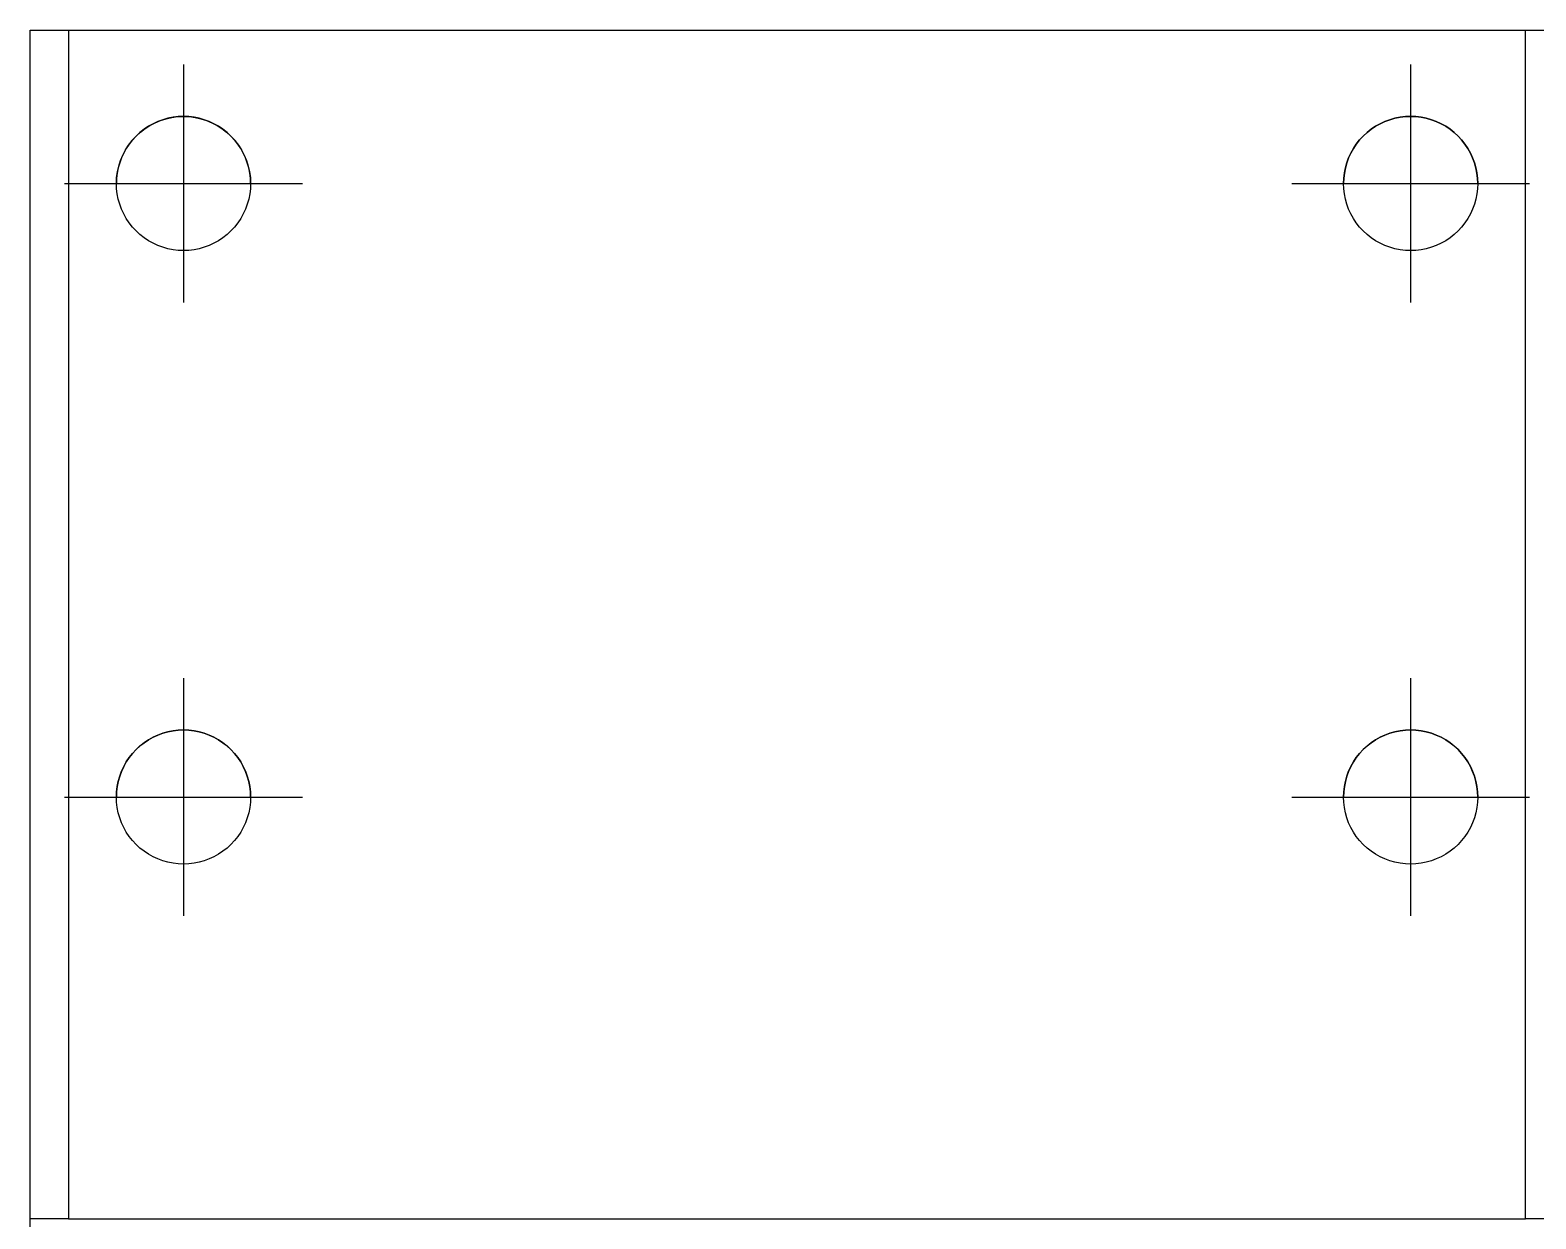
# Model space of a CAD drawing. Extents: x 0 to 701, y -8 to 617.
# Drawn here: x 642.13 to 681.4, y 303.87 to 334.87 of the extents above; entities that cross this region are included whole.
import ezdxf

# ---------------------------------------------------------------- set-up
doc = ezdxf.new("R2010")
doc.units = 0
doc.header["$LTSCALE"] = 0.5
doc.linetypes.add('CENTER', pattern=[50.8, 31.75, -6.35, 6.35, -6.35])
doc.layers.add('MSM_CENTER', color=1, linetype='CENTER')
doc.layers.add('MSM_CONTINUOUS', color=7, linetype='CONTINUOUS')

msp = doc.modelspace()

# ---------------------------------------------------------------- linework, layer by layer
at = {"layer": 'MSM_CENTER'}
for p, q in [((646.134415, 333.974204), (646.134415, 327.774204)), ((678.134415, 333.974204), (678.134415, 327.774204)), ((643.034415, 330.874204), (649.234415, 330.874204)), ((675.034415, 330.874204), (681.234415, 330.874204)), ((646.134415, 317.974204), (646.134415, 311.774204)), ((678.134415, 317.974204), (678.134415, 311.774204)), ((643.034415, 314.874204), (649.234415, 314.874204)), ((675.034415, 314.874204), (681.234415, 314.874204))]:
    msp.add_line(p, q, dxfattribs=at)
at = {"layer": 'MSM_CONTINUOUS'}
for p, q in [((642.134415, 334.874067), (643.134415, 334.874204)), ((642.134415, 299.364014), (642.134415, 334.874067)), ((643.134415, 334.874204), (643.134415, 303.874204)), ((643.134415, 334.874204), (681.134415, 334.874204)), ((681.134415, 303.874204), (681.134415, 334.874204)), ((681.134415, 334.874204), (682.134415, 334.874067)), ((645.681481, 332.564574), (645.830531, 332.597617)), ((645.860655, 332.601974), (645.725885, 332.575167)), ((645.830531, 332.597617), (645.981892, 332.617544)), ((645.997111, 332.618125), (645.860655, 332.601974)), ((645.981892, 332.617544), (646.134415, 332.624204)), ((646.134415, 332.62352), (645.997111, 332.618125)), ((646.134415, 332.624204), (646.286937, 332.617544)), ((646.271718, 332.618125), (646.134415, 332.62352)), ((646.408175, 332.601974), (646.271718, 332.618125)), ((646.286937, 332.617544), (646.438299, 332.597617)), ((646.542944, 332.575167), (646.408175, 332.601974)), ((646.438299, 332.597617), (646.587348, 332.564574)), ((677.725885, 332.575851), (677.860655, 332.602658)), ((677.860655, 332.601975), (677.725885, 332.575167)), ((677.860655, 332.602658), (677.997111, 332.618809)), ((677.997111, 332.618125), (677.860655, 332.601975)), ((677.997111, 332.618809), (678.134415, 332.624204)), ((678.134415, 332.62352), (677.997111, 332.618125)), ((678.134415, 332.624204), (678.271718, 332.618809)), ((678.271718, 332.618125), (678.134415, 332.62352)), ((678.271718, 332.618809), (678.408175, 332.602658)), ((678.408175, 332.601975), (678.271718, 332.618125)), ((678.408175, 332.602658), (678.542944, 332.575851)), ((678.542944, 332.575167), (678.408175, 332.601975)), ((644.896978, 332.11164), (645.009537, 332.214781)), ((644.997881, 332.20423), (644.896978, 332.110957)), ((645.105791, 332.289299), (644.997881, 332.20423)), ((645.009537, 332.214781), (645.130656, 332.30772)), ((645.220042, 332.36564), (645.105791, 332.289299)), ((645.130656, 332.30772), (645.259415, 332.389748)), ((645.339931, 332.432781), (645.220042, 332.36564)), ((645.259415, 332.389748), (645.394833, 332.460242)), ((645.464719, 332.490309), (645.339931, 332.432781)), ((645.394833, 332.460242), (645.53588, 332.518666)), ((645.593635, 332.537869), (645.464719, 332.490309)), ((645.53588, 332.518666), (645.681481, 332.564574)), ((645.725885, 332.575167), (645.593635, 332.537869)), ((646.675195, 332.537869), (646.542944, 332.575167)), ((646.587348, 332.564574), (646.73295, 332.518666)), ((646.804111, 332.490309), (646.675195, 332.537869)), ((646.73295, 332.518666), (646.873997, 332.460242)), ((646.928898, 332.432781), (646.804111, 332.490309)), ((646.873997, 332.460242), (647.009415, 332.389748)), ((647.048787, 332.36564), (646.928898, 332.432781)), ((647.009415, 332.389748), (647.138174, 332.30772)), ((647.163039, 332.289299), (647.048787, 332.36564)), ((647.138174, 332.30772), (647.259293, 332.214781)), ((647.270949, 332.20423), (647.163039, 332.289299)), ((647.259293, 332.214781), (647.371852, 332.11164)), ((647.371852, 332.110957), (647.270949, 332.20423)), ((676.896978, 332.111641), (676.997881, 332.204914)), ((676.997881, 332.20423), (676.896978, 332.110957)), ((676.997881, 332.204914), (677.105791, 332.289984)), ((677.105791, 332.2893), (676.997881, 332.20423)), ((677.105791, 332.289984), (677.220042, 332.366324)), ((677.220042, 332.36564), (677.105791, 332.2893)), ((677.220042, 332.366324), (677.339931, 332.433465)), ((677.339931, 332.432781), (677.220042, 332.36564)), ((677.339931, 332.433465), (677.464719, 332.490993)), ((677.464719, 332.490309), (677.339931, 332.432781)), ((677.464719, 332.490993), (677.593635, 332.538553)), ((677.593635, 332.537869), (677.464719, 332.490309)), ((677.593635, 332.538553), (677.725885, 332.575851)), ((677.725885, 332.575167), (677.593635, 332.537869)), ((678.542944, 332.575851), (678.675195, 332.538553)), ((678.675195, 332.537869), (678.542944, 332.575167)), ((678.675195, 332.538553), (678.804111, 332.490993)), ((678.804111, 332.490309), (678.675195, 332.537869)), ((678.804111, 332.490993), (678.928898, 332.433465)), ((678.928898, 332.432781), (678.804111, 332.490309)), ((678.928898, 332.433465), (679.048787, 332.366324)), ((679.048787, 332.36564), (678.928898, 332.432781)), ((679.048787, 332.366324), (679.163039, 332.289984)), ((679.163039, 332.2893), (679.048787, 332.36564)), ((679.163039, 332.289984), (679.270949, 332.204914)), ((679.270949, 332.20423), (679.163039, 332.2893)), ((679.270949, 332.204914), (679.371852, 332.111641)), ((679.371852, 332.110957), (679.270949, 332.20423)), ((644.61887, 331.749204), (644.700899, 331.877962)), ((644.718635, 331.902144), (644.642295, 331.787892)), ((644.700899, 331.877962), (644.793837, 331.999082)), ((644.803704, 332.010054), (644.718635, 331.902144)), ((644.793837, 331.999082), (644.896978, 332.11164)), ((644.896978, 332.110957), (644.803704, 332.010054)), ((647.371852, 332.11164), (647.474993, 331.999082)), ((647.465125, 332.010054), (647.371852, 332.110957)), ((647.550195, 331.902144), (647.465125, 332.010054)), ((647.474993, 331.999082), (647.567931, 331.877962)), ((647.626535, 331.787892), (647.550195, 331.902144)), ((647.567931, 331.877962), (647.649959, 331.749204)), ((676.642295, 331.788576), (676.718635, 331.902828)), ((676.718635, 331.902144), (676.642295, 331.787892)), ((676.718635, 331.902828), (676.803704, 332.010738)), ((676.803704, 332.010054), (676.718635, 331.902144)), ((676.803704, 332.010738), (676.896978, 332.111641)), ((676.896978, 332.110957), (676.803704, 332.010054)), ((679.371852, 332.111641), (679.465125, 332.010738)), ((679.465125, 332.010054), (679.371852, 332.110957)), ((679.465125, 332.010738), (679.550195, 331.902828)), ((679.550195, 331.902144), (679.465125, 332.010054)), ((679.550195, 331.902828), (679.626535, 331.788576)), ((679.626535, 331.787892), (679.550195, 331.902144)), ((644.470066, 331.414299), (644.432767, 331.282049)), ((644.444045, 331.327137), (644.489953, 331.472739)), ((644.517626, 331.543216), (644.470066, 331.414299)), ((644.489953, 331.472739), (644.548376, 331.613786)), ((644.575153, 331.668003), (644.517626, 331.543216)), ((644.548376, 331.613786), (644.61887, 331.749204)), ((644.642295, 331.787892), (644.575153, 331.668003)), ((647.693676, 331.668003), (647.626535, 331.787892)), ((647.649959, 331.749204), (647.720453, 331.613786)), ((647.751204, 331.543216), (647.693676, 331.668003)), ((647.720453, 331.613786), (647.778877, 331.472739)), ((647.798764, 331.414299), (647.751204, 331.543216)), ((647.778877, 331.472739), (647.824785, 331.327137)), ((647.836062, 331.282049), (647.798764, 331.414299)), ((676.432767, 331.282733), (676.470066, 331.414984)), ((676.470066, 331.4143), (676.432767, 331.282049)), ((676.470066, 331.414984), (676.517626, 331.5439)), ((676.517626, 331.543216), (676.470066, 331.4143)), ((676.517626, 331.5439), (676.575153, 331.668687)), ((676.575153, 331.668003), (676.517626, 331.543216)), ((676.575153, 331.668687), (676.642295, 331.788576)), ((676.642295, 331.787892), (676.575153, 331.668003)), ((679.626535, 331.788576), (679.693676, 331.668687)), ((679.693676, 331.668003), (679.626535, 331.787892)), ((679.693676, 331.668687), (679.751204, 331.5439)), ((679.751204, 331.543216), (679.693676, 331.668003)), ((679.751204, 331.5439), (679.798764, 331.414984)), ((679.798764, 331.4143), (679.751204, 331.543216)), ((679.798764, 331.414984), (679.836062, 331.282733)), ((679.836062, 331.282049), (679.798764, 331.4143)), ((644.384415, 330.874204), (644.391074, 331.026726)), ((644.40596, 331.14728), (644.389809, 331.010823)), ((644.391074, 331.026726), (644.411001, 331.178088)), ((644.432767, 331.282049), (644.40596, 331.14728)), ((644.411001, 331.178088), (644.444045, 331.327137)), ((647.824785, 331.327137), (647.857828, 331.178088)), ((647.862869, 331.14728), (647.836062, 331.282049)), ((647.857828, 331.178088), (647.877756, 331.026726)), ((647.87902, 331.010823), (647.862869, 331.14728)), ((647.877756, 331.026726), (647.884415, 330.874204)), ((676.389809, 331.011507), (676.40596, 331.147964)), ((676.40596, 331.14728), (676.389809, 331.010823)), ((676.40596, 331.147964), (676.432767, 331.282733)), ((676.432767, 331.282049), (676.40596, 331.14728)), ((679.836062, 331.282733), (679.862869, 331.147964)), ((679.862869, 331.14728), (679.836062, 331.282049)), ((679.862869, 331.147964), (679.87902, 331.011507)), ((679.87902, 331.010823), (679.862869, 331.14728)), ((644.389809, 331.010823), (644.384415, 330.87352)), ((644.389809, 330.7369), (644.384415, 330.874204)), ((644.40596, 330.600443), (644.389809, 330.7369)), ((647.87902, 330.7369), (647.862869, 330.600443)), ((647.884415, 330.87352), (647.87902, 331.010823)), ((647.884415, 330.874204), (647.87902, 330.7369)), ((676.384415, 330.874204), (676.389809, 331.011507)), ((676.389809, 331.010823), (676.384415, 330.87352)), ((676.389809, 330.7369), (676.384415, 330.874204)), ((676.40596, 330.600444), (676.389809, 330.7369)), ((679.87902, 330.7369), (679.862869, 330.600444)), ((679.87902, 331.011507), (679.884415, 330.874204)), ((679.884415, 330.87352), (679.87902, 331.010823)), ((679.884415, 330.874204), (679.87902, 330.7369)), ((644.432767, 330.465674), (644.40596, 330.600443)), ((644.470066, 330.333424), (644.432767, 330.465674)), ((644.517626, 330.204508), (644.470066, 330.333424)), ((647.798764, 330.333424), (647.751204, 330.204508)), ((647.836062, 330.465674), (647.798764, 330.333424)), ((647.862869, 330.600443), (647.836062, 330.465674)), ((676.432767, 330.465674), (676.40596, 330.600444)), ((676.470066, 330.333424), (676.432767, 330.465674)), ((676.517626, 330.204508), (676.470066, 330.333424)), ((679.798764, 330.333424), (679.751204, 330.204508)), ((679.836062, 330.465675), (679.798764, 330.333424)), ((679.862869, 330.600444), (679.836062, 330.465675)), ((644.575153, 330.07972), (644.517626, 330.204508)), ((644.642295, 329.959831), (644.575153, 330.07972)), ((644.718635, 329.845579), (644.642295, 329.959831)), ((644.803704, 329.73767), (644.718635, 329.845579)), ((647.550195, 329.845579), (647.465125, 329.73767)), ((647.626535, 329.959831), (647.550195, 329.845579)), ((647.693676, 330.07972), (647.626535, 329.959831)), ((647.751204, 330.204508), (647.693676, 330.07972)), ((676.575153, 330.079721), (676.517626, 330.204508)), ((676.642295, 329.959831), (676.575153, 330.079721)), ((676.718635, 329.84558), (676.642295, 329.959831)), ((676.803704, 329.73767), (676.718635, 329.84558)), ((679.550195, 329.84558), (679.465125, 329.73767)), ((679.626535, 329.959831), (679.550195, 329.84558)), ((679.693676, 330.079721), (679.626535, 329.959831)), ((679.751204, 330.204508), (679.693676, 330.079721)), ((644.896978, 329.636767), (644.803704, 329.73767)), ((644.997881, 329.543493), (644.896978, 329.636767)), ((645.105791, 329.458424), (644.997881, 329.543493)), ((645.220042, 329.382083), (645.105791, 329.458424)), ((647.163039, 329.458424), (647.048787, 329.382083)), ((647.270949, 329.543493), (647.163039, 329.458424)), ((647.371852, 329.636767), (647.270949, 329.543493)), ((647.465125, 329.73767), (647.371852, 329.636767)), ((676.896978, 329.636767), (676.803704, 329.73767)), ((676.997881, 329.543493), (676.896978, 329.636767)), ((677.105791, 329.458424), (676.997881, 329.543493)), ((677.220042, 329.382084), (677.105791, 329.458424)), ((679.163039, 329.458424), (679.048787, 329.382084)), ((679.270949, 329.543493), (679.163039, 329.458424)), ((679.371852, 329.636767), (679.270949, 329.543493)), ((679.465125, 329.73767), (679.371852, 329.636767)), ((645.339931, 329.314942), (645.220042, 329.382083)), ((645.464719, 329.257414), (645.339931, 329.314942)), ((645.593635, 329.209855), (645.464719, 329.257414)), ((645.725885, 329.172556), (645.593635, 329.209855)), ((645.860655, 329.145749), (645.725885, 329.172556)), ((645.997111, 329.129598), (645.860655, 329.145749)), ((646.134415, 329.124204), (645.997111, 329.129598)), ((646.271718, 329.129598), (646.134415, 329.124204)), ((646.408175, 329.145749), (646.271718, 329.129598)), ((646.542944, 329.172556), (646.408175, 329.145749)), ((646.675195, 329.209855), (646.542944, 329.172556)), ((646.804111, 329.257414), (646.675195, 329.209855)), ((646.928898, 329.314942), (646.804111, 329.257414)), ((647.048787, 329.382083), (646.928898, 329.314942)), ((677.339931, 329.314942), (677.220042, 329.382084)), ((677.464719, 329.257415), (677.339931, 329.314942)), ((677.593635, 329.209855), (677.464719, 329.257415)), ((677.725885, 329.172557), (677.593635, 329.209855)), ((677.860655, 329.145749), (677.725885, 329.172557)), ((677.997111, 329.129599), (677.860655, 329.145749)), ((678.134415, 329.124204), (677.997111, 329.129599)), ((678.271718, 329.129599), (678.134415, 329.124204)), ((678.408175, 329.145749), (678.271718, 329.129599)), ((678.542944, 329.172557), (678.408175, 329.145749)), ((678.675195, 329.209855), (678.542944, 329.172557)), ((678.804111, 329.257415), (678.675195, 329.209855)), ((678.928898, 329.314942), (678.804111, 329.257415)), ((679.048787, 329.382084), (678.928898, 329.314942)), ((645.339932, 316.433465), (645.464719, 316.490993)), ((645.464719, 316.490309), (645.339932, 316.432781)), ((645.464719, 316.490993), (645.593635, 316.538553)), ((645.593635, 316.537869), (645.464719, 316.490309)), ((645.593635, 316.538553), (645.725886, 316.575851)), ((645.725886, 316.575167), (645.593635, 316.537869)), ((645.725886, 316.575851), (645.860655, 316.602658)), ((645.860655, 316.601974), (645.725886, 316.575167)), ((645.860655, 316.602658), (645.997112, 316.618809)), ((645.997112, 316.618125), (645.860655, 316.601974)), ((645.997112, 316.618809), (646.134415, 316.624204)), ((646.134415, 316.62352), (645.997112, 316.618125)), ((646.134415, 316.624204), (646.271718, 316.618809)), ((646.271718, 316.618125), (646.134415, 316.62352)), ((646.271718, 316.618809), (646.408175, 316.602658)), ((646.408175, 316.601974), (646.271718, 316.618125)), ((646.408175, 316.602658), (646.542944, 316.575851)), ((646.542944, 316.575167), (646.408175, 316.601974)), ((646.542944, 316.575851), (646.675195, 316.538553)), ((646.675195, 316.537869), (646.542944, 316.575167)), ((646.675195, 316.538553), (646.804111, 316.490993)), ((646.804111, 316.490309), (646.675195, 316.537869)), ((646.804111, 316.490993), (646.928898, 316.433465)), ((646.928898, 316.432781), (646.804111, 316.490309)), ((677.339932, 316.433465), (677.464719, 316.490993)), ((677.464719, 316.490309), (677.339932, 316.432782)), ((677.464719, 316.490993), (677.593635, 316.538553)), ((677.593635, 316.537869), (677.464719, 316.490309)), ((677.593635, 316.538553), (677.725886, 316.575851)), ((677.725886, 316.575167), (677.593635, 316.537869)), ((677.725886, 316.575851), (677.860655, 316.602659)), ((677.860655, 316.601975), (677.725886, 316.575167)), ((677.860655, 316.602659), (677.997112, 316.618809)), ((677.997112, 316.618125), (677.860655, 316.601975)), ((677.997112, 316.618809), (678.134415, 316.624204)), ((678.134415, 316.62352), (677.997112, 316.618125)), ((678.134415, 316.624204), (678.271718, 316.618809)), ((678.271718, 316.618125), (678.134415, 316.62352)), ((678.271718, 316.618809), (678.408175, 316.602659)), ((678.408175, 316.601975), (678.271718, 316.618125)), ((678.408175, 316.602659), (678.542944, 316.575851)), ((678.542944, 316.575167), (678.408175, 316.601975)), ((678.542944, 316.575851), (678.675195, 316.538553)), ((678.675195, 316.537869), (678.542944, 316.575167)), ((678.675195, 316.538553), (678.804111, 316.490993)), ((678.804111, 316.490309), (678.675195, 316.537869)), ((678.804111, 316.490993), (678.928898, 316.433465)), ((678.928898, 316.432782), (678.804111, 316.490309)), ((644.803705, 316.010738), (644.896978, 316.111641)), ((644.896978, 316.110957), (644.803705, 316.010054)), ((644.896978, 316.111641), (644.997881, 316.204914)), ((644.997881, 316.20423), (644.896978, 316.110957)), ((644.997881, 316.204914), (645.105791, 316.289983)), ((645.105791, 316.2893), (644.997881, 316.20423)), ((645.105791, 316.289983), (645.220042, 316.366324)), ((645.220042, 316.36564), (645.105791, 316.2893)), ((645.220042, 316.366324), (645.339932, 316.433465)), ((645.339932, 316.432781), (645.220042, 316.36564)), ((646.928898, 316.433465), (647.048787, 316.366324)), ((647.048787, 316.36564), (646.928898, 316.432781)), ((647.048787, 316.366324), (647.163039, 316.289984)), ((647.163039, 316.2893), (647.048787, 316.36564)), ((647.163039, 316.289984), (647.270949, 316.204914)), ((647.270949, 316.20423), (647.163039, 316.2893)), ((647.270949, 316.204914), (647.371852, 316.111641)), ((647.371852, 316.110957), (647.270949, 316.20423)), ((647.371852, 316.111641), (647.465125, 316.010738)), ((647.465125, 316.010054), (647.371852, 316.110957)), ((676.803705, 316.010738), (676.896978, 316.111641)), ((676.896978, 316.110957), (676.803705, 316.010054)), ((676.896978, 316.111641), (676.997881, 316.204914)), ((676.997881, 316.204231), (676.896978, 316.110957)), ((676.997881, 316.204914), (677.105791, 316.289984)), ((677.105791, 316.2893), (676.997881, 316.204231)), ((677.105791, 316.289984), (677.220042, 316.366324)), ((677.220042, 316.36564), (677.105791, 316.2893)), ((677.220042, 316.366324), (677.339932, 316.433465)), ((677.339932, 316.432782), (677.220042, 316.36564)), ((678.928898, 316.433465), (679.048787, 316.366324)), ((679.048787, 316.36564), (678.928898, 316.432782)), ((679.048787, 316.366324), (679.163039, 316.289984)), ((679.163039, 316.2893), (679.048787, 316.36564)), ((679.163039, 316.289984), (679.270949, 316.204914)), ((679.270949, 316.204231), (679.163039, 316.2893)), ((679.270949, 316.204914), (679.371852, 316.111641)), ((679.371852, 316.110957), (679.270949, 316.204231)), ((679.371852, 316.111641), (679.465125, 316.010738)), ((679.465125, 316.010054), (679.371852, 316.110957)), ((644.575154, 315.668687), (644.642295, 315.788576)), ((644.642295, 315.787892), (644.575154, 315.668003)), ((644.642295, 315.788576), (644.718635, 315.902828)), ((644.718635, 315.902144), (644.642295, 315.787892)), ((644.718635, 315.902828), (644.803705, 316.010738)), ((644.803705, 316.010054), (644.718635, 315.902144)), ((647.465125, 316.010738), (647.550195, 315.902828)), ((647.550195, 315.902144), (647.465125, 316.010054)), ((647.550195, 315.902828), (647.626535, 315.788576)), ((647.626535, 315.787892), (647.550195, 315.902144)), ((647.626535, 315.788576), (647.693676, 315.668687)), ((647.693676, 315.668003), (647.626535, 315.787892)), ((676.575154, 315.668687), (676.642295, 315.788577)), ((676.642295, 315.787893), (676.575154, 315.668003)), ((676.642295, 315.788577), (676.718635, 315.902828)), ((676.718635, 315.902144), (676.642295, 315.787893)), ((676.718635, 315.902828), (676.803705, 316.010738)), ((676.803705, 316.010054), (676.718635, 315.902144)), ((679.465125, 316.010738), (679.550195, 315.902828)), ((679.550195, 315.902144), (679.465125, 316.010054)), ((679.550195, 315.902828), (679.626535, 315.788577)), ((679.626535, 315.787893), (679.550195, 315.902144)), ((679.626535, 315.788577), (679.693676, 315.668687)), ((679.693676, 315.668004), (679.626535, 315.787893)), ((644.432768, 315.282733), (644.470066, 315.414983)), ((644.470066, 315.4143), (644.432768, 315.282049)), ((644.470066, 315.414983), (644.517626, 315.5439)), ((644.517626, 315.543216), (644.470066, 315.4143)), ((644.517626, 315.5439), (644.575154, 315.668687)), ((644.575154, 315.668003), (644.517626, 315.543216)), ((647.693676, 315.668687), (647.751204, 315.5439)), ((647.751204, 315.543216), (647.693676, 315.668003)), ((647.751204, 315.5439), (647.798764, 315.414984)), ((647.798764, 315.4143), (647.751204, 315.543216)), ((647.798764, 315.414984), (647.836062, 315.282733)), ((647.836062, 315.282049), (647.798764, 315.4143)), ((676.432768, 315.282733), (676.470066, 315.414984)), ((676.470066, 315.4143), (676.432768, 315.28205)), ((676.470066, 315.414984), (676.517626, 315.5439)), ((676.517626, 315.543216), (676.470066, 315.4143)), ((676.517626, 315.5439), (676.575154, 315.668687)), ((676.575154, 315.668003), (676.517626, 315.543216)), ((679.693676, 315.668687), (679.751204, 315.5439)), ((679.751204, 315.543216), (679.693676, 315.668004)), ((679.751204, 315.5439), (679.798764, 315.414984)), ((679.798764, 315.4143), (679.751204, 315.543216)), ((679.798764, 315.414984), (679.836062, 315.282733)), ((679.836062, 315.28205), (679.798764, 315.4143)), ((644.384415, 314.874204), (644.38981, 315.011507)), ((644.38981, 315.010823), (644.384415, 314.87352)), ((644.38981, 315.011507), (644.40596, 315.147964)), ((644.40596, 315.14728), (644.38981, 315.010823)), ((644.40596, 315.147964), (644.432768, 315.282733)), ((644.432768, 315.282049), (644.40596, 315.14728)), ((647.836062, 315.282733), (647.86287, 315.147964)), ((647.86287, 315.14728), (647.836062, 315.282049)), ((647.86287, 315.147964), (647.87902, 315.011507)), ((647.87902, 315.010823), (647.86287, 315.14728)), ((647.87902, 315.011507), (647.884415, 314.874204)), ((647.884415, 314.87352), (647.87902, 315.010823)), ((676.384415, 314.874204), (676.38981, 315.011507)), ((676.38981, 315.010824), (676.384415, 314.87352)), ((676.38981, 315.011507), (676.40596, 315.147964)), ((676.40596, 315.14728), (676.38981, 315.010824)), ((676.40596, 315.147964), (676.432768, 315.282733)), ((676.432768, 315.28205), (676.40596, 315.14728)), ((679.836062, 315.282733), (679.86287, 315.147964)), ((679.86287, 315.14728), (679.836062, 315.28205)), ((679.86287, 315.147964), (679.87902, 315.011507)), ((679.87902, 315.010824), (679.86287, 315.14728)), ((679.87902, 315.011507), (679.884415, 314.874204)), ((679.884415, 314.87352), (679.87902, 315.010824)), ((644.38981, 314.7369), (644.384415, 314.874204)), ((644.40596, 314.600443), (644.38981, 314.7369)), ((644.432768, 314.465674), (644.40596, 314.600443)), ((647.86287, 314.600443), (647.836062, 314.465674)), ((647.87902, 314.7369), (647.86287, 314.600443)), ((647.884415, 314.874204), (647.87902, 314.7369)), ((676.38981, 314.736901), (676.384415, 314.874204)), ((676.40596, 314.600444), (676.38981, 314.736901)), ((676.432768, 314.465675), (676.40596, 314.600444)), ((679.86287, 314.600444), (679.836062, 314.465675)), ((679.87902, 314.736901), (679.86287, 314.600444)), ((679.884415, 314.874204), (679.87902, 314.736901)), ((644.470066, 314.333424), (644.432768, 314.465674)), ((644.517626, 314.204508), (644.470066, 314.333424)), ((644.575154, 314.07972), (644.517626, 314.204508)), ((647.751204, 314.204508), (647.693676, 314.07972)), ((647.798764, 314.333424), (647.751204, 314.204508)), ((647.836062, 314.465674), (647.798764, 314.333424)), ((676.470066, 314.333424), (676.432768, 314.465675)), ((676.517626, 314.204508), (676.470066, 314.333424)), ((676.575154, 314.079721), (676.517626, 314.204508)), ((679.751204, 314.204508), (679.693676, 314.079721)), ((679.798764, 314.333424), (679.751204, 314.204508)), ((679.836062, 314.465675), (679.798764, 314.333424)), ((644.642295, 313.959831), (644.575154, 314.07972)), ((644.718635, 313.84558), (644.642295, 313.959831)), ((644.803705, 313.73767), (644.718635, 313.84558)), ((647.550195, 313.84558), (647.465125, 313.73767)), ((647.626535, 313.959831), (647.550195, 313.84558)), ((647.693676, 314.07972), (647.626535, 313.959831)), ((676.642295, 313.959832), (676.575154, 314.079721)), ((676.718635, 313.84558), (676.642295, 313.959832)), ((676.803705, 313.73767), (676.718635, 313.84558)), ((679.550195, 313.84558), (679.465125, 313.73767)), ((679.626535, 313.959832), (679.550195, 313.84558)), ((679.693676, 314.079721), (679.626535, 313.959832)), ((644.896978, 313.636767), (644.803705, 313.73767)), ((644.997881, 313.543493), (644.896978, 313.636767)), ((645.105791, 313.458424), (644.997881, 313.543493)), ((645.220042, 313.382083), (645.105791, 313.458424)), ((645.339932, 313.314942), (645.220042, 313.382083)), ((647.048787, 313.382084), (646.928898, 313.314942)), ((647.163039, 313.458424), (647.048787, 313.382084)), ((647.270949, 313.543493), (647.163039, 313.458424)), ((647.371852, 313.636767), (647.270949, 313.543493)), ((647.465125, 313.73767), (647.371852, 313.636767)), ((676.896978, 313.636767), (676.803705, 313.73767)), ((676.997881, 313.543494), (676.896978, 313.636767)), ((677.105791, 313.458424), (676.997881, 313.543494)), ((677.220042, 313.382084), (677.105791, 313.458424)), ((677.339932, 313.314943), (677.220042, 313.382084)), ((679.048787, 313.382084), (678.928898, 313.314943)), ((679.163039, 313.458424), (679.048787, 313.382084)), ((679.270949, 313.543494), (679.163039, 313.458424)), ((679.371852, 313.636767), (679.270949, 313.543494)), ((679.465125, 313.73767), (679.371852, 313.636767)), ((645.464719, 313.257415), (645.339932, 313.314942)), ((645.593635, 313.209855), (645.464719, 313.257415)), ((645.725886, 313.172556), (645.593635, 313.209855)), ((645.860655, 313.145749), (645.725886, 313.172556)), ((645.997112, 313.129598), (645.860655, 313.145749)), ((646.134415, 313.124204), (645.997112, 313.129598)), ((646.271718, 313.129598), (646.134415, 313.124204)), ((646.408175, 313.145749), (646.271718, 313.129598)), ((646.542944, 313.172556), (646.408175, 313.145749)), ((646.675195, 313.209855), (646.542944, 313.172556)), ((646.804111, 313.257415), (646.675195, 313.209855)), ((646.928898, 313.314942), (646.804111, 313.257415)), ((677.464719, 313.257415), (677.339932, 313.314943)), ((677.593635, 313.209855), (677.464719, 313.257415)), ((677.725886, 313.172557), (677.593635, 313.209855)), ((677.860655, 313.145749), (677.725886, 313.172557)), ((677.997112, 313.129599), (677.860655, 313.145749)), ((678.134415, 313.124204), (677.997112, 313.129599)), ((678.271718, 313.129599), (678.134415, 313.124204)), ((678.408175, 313.145749), (678.271718, 313.129599)), ((678.542944, 313.172557), (678.408175, 313.145749)), ((678.675195, 313.209855), (678.542944, 313.172557)), ((678.804111, 313.257415), (678.675195, 313.209855)), ((678.928898, 313.314943), (678.804111, 313.257415)), ((643.134415, 303.874204), (642.134415, 303.874067)), ((643.134415, 303.874204), (681.134415, 303.874204)), ((682.134415, 303.874067), (681.134415, 303.874204))]:
    msp.add_line(p, q, dxfattribs=at)

doc.saveas('drawing.dxf')
